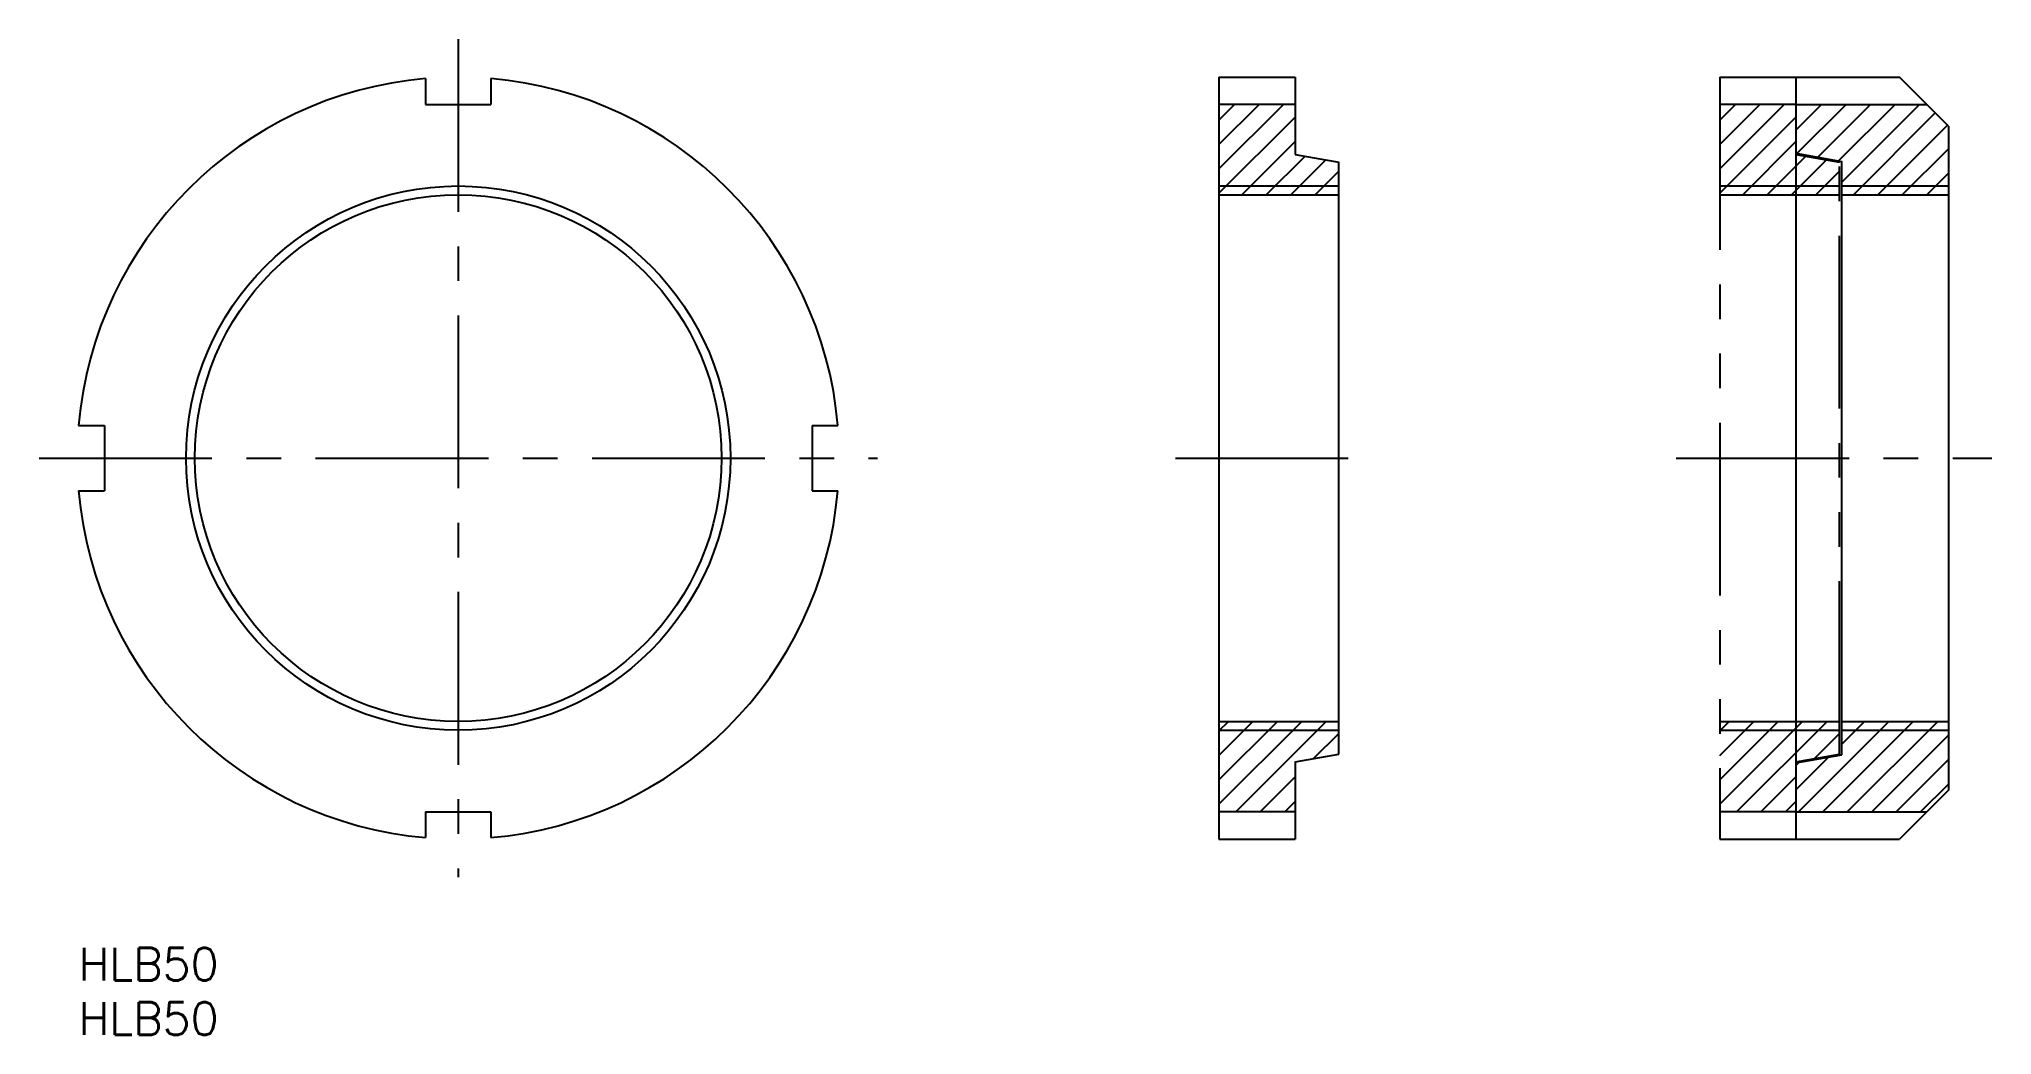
# Model space of a CAD drawing. Extents: x -4 to 176, y -8 to 83.
import ezdxf

# ---------------------------------------------------------------- set-up
doc = ezdxf.new("R2010")
doc.units = 0
doc.header["$LTSCALE"] = 0.5
doc.linetypes.add('CENTER', pattern=[50.8, 31.75, -6.35, 6.35, -6.35])
doc.linetypes.add('PHANTOM', pattern=[63.5, 31.75, -6.35, 6.35, -6.35, 6.35, -6.35])
for name, color, linetype in [('MSM_CENTER', 1, 'CENTER'), ('MSM_CONTINUOUS', 7, 'CONTINUOUS'), ('MSM_IMAGINARY', 6, 'PHANTOM'), ('MSM_NARROW', 5, 'CONTINUOUS'), ('MSM_PART_NUMBER', 7, 'CONTINUOUS')]:
    doc.layers.add(name, color=color, linetype=linetype)
doc.styles.get("Standard").update_dxf_attribs({"font": 'txt.shx', "height": 3, "bigfont": 'bigfont.shx'})

# ---------------------------------------------------------------- blocks, each defined once
blk = doc.blocks.new('*U5')
at = {"layer": 'MSM_PART_NUMBER'}
blk.add_text('HLB50', height=3, dxfattribs=at).set_placement((0, -3))
blk = doc.blocks.new('*U6')
at = {"layer": 'MSM_PART_NUMBER'}
blk.add_text('HLB50', height=3, dxfattribs=at).set_placement((0, -8))

msp = doc.modelspace()

# ---------------------------------------------------------------- linework, layer by layer
at = {"layer": 'MSM_CENTER'}
for p, q in [((34.87, 83.5), (34.87, 6.5)), ((-3.63, 45), (73.37, 45)), ((100.74, 45), (119.74, 45)), ((146.74, 45), (175.74, 45))]:
    msp.add_line(p, q, dxfattribs=at)
at = {"layer": 'MSM_CONTINUOUS'}
for p, q in [((31.87, 79.87), (31.87, 77.5)), ((37.87, 79.87), (37.87, 77.5)), ((104.74, 80), (104.74, 10)), ((104.74, 80), (111.74, 80)), ((111.74, 80), (111.74, 72.9)), ((157.74, 80), (157.74, 10)), ((157.74, 80), (167.24, 80)), ((171.74, 75.5), (167.24, 80)), ((31.87, 77.5), (37.87, 77.5)), ((111.74, 77.5), (104.74, 77.5)), ((157.74, 77.5), (169.74, 77.5)), ((171.74, 75.5), (171.74, 14.5)), ((111.74, 72.9), (115.74, 72.19)), ((115.74, 17.81), (115.74, 72.19)), ((157.74, 73), (161.94, 72.25)), ((161.94, 17.75), (161.94, 72.25)), ((104.74, 69.19), (115.74, 69.19)), ((161.94, 69.19), (171.74, 69.19)), ((0, 48), (2.37, 48)), ((2.37, 48), (2.37, 42)), ((67.37, 48), (67.37, 42)), ((67.37, 48), (69.74, 48)), ((0, 42), (2.37, 42)), ((67.37, 42), (69.74, 42)), ((104.74, 20.81), (115.74, 20.81)), ((161.94, 20.81), (171.74, 20.81)), ((111.74, 17.1), (115.74, 17.81)), ((111.74, 17.1), (111.74, 10)), ((157.74, 17), (161.94, 17.75)), ((171.74, 14.5), (167.24, 10)), ((31.87, 12.5), (31.87, 10.13)), ((31.87, 12.5), (37.87, 12.5)), ((37.87, 12.5), (37.87, 10.13)), ((111.74, 12.5), (104.74, 12.5)), ((157.74, 12.5), (169.74, 12.5)), ((104.74, 10), (111.74, 10)), ((157.74, 10), (167.24, 10))]:
    msp.add_line(p, q, dxfattribs=at)
msp.add_circle((34.87, 45), 24.19, dxfattribs=at)
for start, end in [(94.9171, 175.0829), (4.9171, 85.0829), (184.9171, 265.0829), (274.9171, 355.0829)]:
    msp.add_arc((34.87, 45), 35, start, end, dxfattribs=at)
at = {"layer": 'MSM_IMAGINARY'}
for p, q in [((150.74, 80), (150.74, 10)), ((150.74, 80), (157.74, 80)), ((157.74, 77.5), (150.74, 77.5)), ((150.74, 76.06), (152.18, 77.5)), ((150.74, 73.82), (154.43, 77.5)), ((150.74, 71.57), (156.67, 77.5)), ((150.74, 69.33), (157.74, 76.33)), ((152.85, 69.19), (157.74, 74.08)), ((155.09, 69.19), (158.65, 72.74)), ((157.34, 69.19), (160.55, 72.4)), ((157.74, 72.9), (161.74, 72.19)), ((161.74, 17.81), (161.74, 72.19)), ((150.74, 70), (161.74, 70)), ((159.58, 69.19), (161.74, 71.35)), ((150.74, 69.19), (161.74, 69.19)), ((150.74, 20.81), (161.74, 20.81)), ((150.74, 19.93), (151.62, 20.81)), ((150.74, 17.69), (153.86, 20.81)), ((150.74, 15.44), (156.11, 20.81)), ((150.74, 13.2), (158.35, 20.81)), ((150.74, 20), (161.74, 20)), ((152.29, 12.5), (160.6, 20.81)), ((159.44, 17.4), (161.74, 19.71)), ((157.74, 17.1), (161.74, 17.81)), ((154.53, 12.5), (157.74, 15.71)), ((156.78, 12.5), (157.74, 13.46)), ((157.74, 12.5), (150.74, 12.5)), ((150.74, 10), (157.74, 10))]:
    msp.add_line(p, q, dxfattribs=at)
at = {"layer": 'MSM_NARROW'}
for p, q in [((104.74, 76.06), (106.18, 77.5)), ((104.74, 73.82), (108.43, 77.5)), ((104.74, 71.57), (110.67, 77.5)), ((157.74, 77.38), (157.86, 77.5)), ((157.74, 75.14), (160.1, 77.5)), ((157.83, 72.98), (162.35, 77.5)), ((159.74, 72.64), (164.59, 77.5)), ((161.64, 72.3), (166.84, 77.5)), ((161.94, 70.36), (169.08, 77.5)), ((104.74, 69.33), (111.74, 76.33)), ((163.02, 69.19), (170.54, 76.71)), ((165.26, 69.19), (171.66, 75.58)), ((106.85, 69.19), (111.74, 74.08)), ((109.09, 69.19), (112.65, 72.74)), ((111.34, 69.19), (114.55, 72.4)), ((167.51, 69.19), (171.74, 73.42)), ((104.74, 70), (115.74, 70)), ((113.58, 69.19), (115.74, 71.35)), ((161.94, 70), (171.74, 70)), ((169.75, 69.19), (171.74, 71.18)), ((104.74, 19.93), (105.62, 20.81)), ((104.74, 17.69), (107.86, 20.81)), ((104.74, 15.44), (110.11, 20.81)), ((104.74, 13.2), (112.35, 20.81)), ((104.74, 20), (115.74, 20)), ((106.29, 12.5), (114.6, 20.81)), ((157.97, 12.5), (166.28, 20.81)), ((160.21, 12.5), (168.52, 20.81)), ((161.94, 18.72), (164.03, 20.81)), ((161.94, 20), (171.74, 20)), ((162.46, 12.5), (170.77, 20.81)), ((113.44, 17.4), (115.74, 19.71)), ((164.7, 12.5), (171.74, 19.54)), ((157.74, 14.52), (160.76, 17.54)), ((157.74, 16.77), (158.03, 17.05)), ((166.95, 12.5), (171.74, 17.3)), ((108.53, 12.5), (111.74, 15.71)), ((169.19, 12.5), (171.74, 15.05)), ((110.78, 12.5), (111.74, 13.46))]:
    msp.add_line(p, q, dxfattribs=at)
msp.add_circle((34.87, 45), 25, dxfattribs=at)

# ---------------------------------------------------------------- block references
at = {"layer": 'MSM_CONTINUOUS'}
for name in ['*U5', '*U6']:
    msp.add_blockref(name, (0, 0), dxfattribs=at)

doc.saveas('drawing.dxf')
